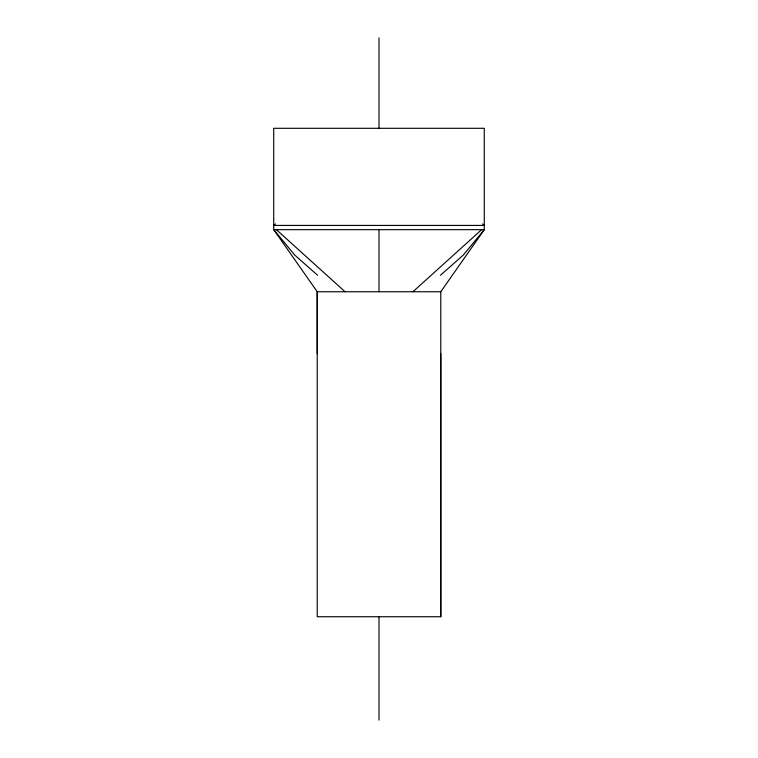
<?xml version="1.0" encoding="UTF-8"?>
<svg xmlns="http://www.w3.org/2000/svg" width="758" height="758" viewBox="0 0 758 758"><rect width="100%" height="100%" fill="white"/><g stroke="black" fill="none" stroke-linecap="round" stroke-linejoin="round"><path stroke-width="1.14" d="M317.223 353.721L317.223 291.754L273.714 229.665L273.714 128.301L484.267 128.301L484.286 229.665L440.777 291.754L440.777 616.737L317.223 616.737L317.223 291.754L440.777 291.754M440.777 616.737L440.777 353.721M412.921 291.754L481.624 229.665M440.436 275.268L463.242 255.133L484.286 229.665L273.714 229.665L294.796 255.133L317.602 275.268M275.476 223.923L273.714 225.42L484.286 225.42L482.524 223.923M276.376 229.665L345.079 291.754M379 37.9L379 127.912M379 229.665L379 291.754M379 617.059L379 720.1"/></g></svg>
